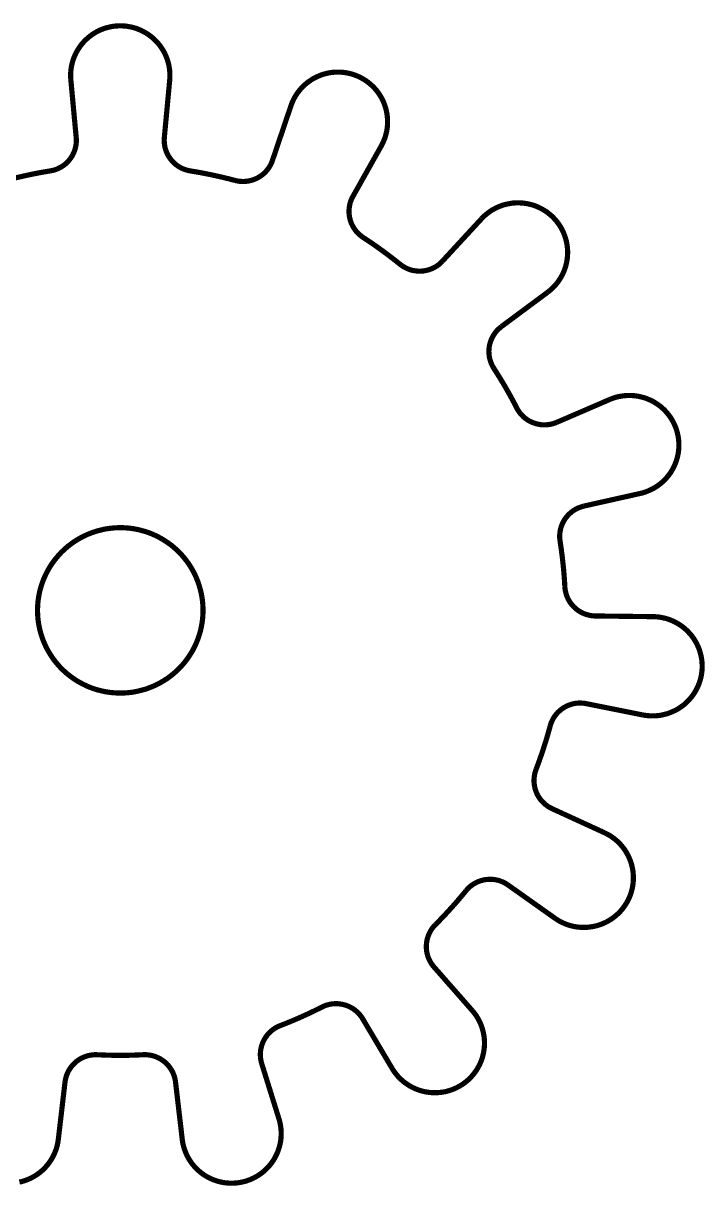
# Model space of a CAD drawing. Extents: x 1.1 to 21.8, y 1.7 to 15.4.
# Drawn here: x 6.024 to 7.321, y 13.165 to 15.379 of the extents above; entities that cross this region are included whole.
import ezdxf

# ---------------------------------------------------------------- set-up
doc = ezdxf.new("R2010")
doc.units = 0
doc.layers.get('0').update_dxf_attribs({"linetype": 'CONTINUOUS'})

msp = doc.modelspace()

# ---------------------------------------------------------------- linework, layer by layer
at = {"color": 0, "const_width": 0.00985}
for points in [[(6.3024, 15.2708), (6.30268, 15.2747), (6.30279, 15.2785), (6.30279, 15.2822), (6.30257, 15.286), (6.30225, 15.2899), (6.30176, 15.2936), (6.30117, 15.2974), (6.30035, 15.301), (6.29943, 15.3047), (6.29833, 15.3083), (6.29715, 15.3119), (6.29579, 15.3154), (6.29428, 15.3189), (6.29264, 15.3224), (6.29085, 15.3257), (6.28896, 15.3289), (6.28689, 15.3321), (6.28472, 15.3353), (6.28244, 15.3383), (6.28006, 15.3412), (6.2775, 15.344), (6.2749, 15.3467), (6.27214, 15.3493), (6.26932, 15.3518), (6.26633, 15.3542), (6.26335, 15.3565), (6.26019, 15.3586), (6.257, 15.3607), (6.25369, 15.3626), (6.25032, 15.3643), (6.2469, 15.366), (6.24343, 15.3674), (6.2399, 15.3688), (6.23628, 15.37), (6.23264, 15.371), (6.229, 15.3719), (6.22526, 15.3726), (6.22151, 15.3733), (6.21778, 15.3738), (6.21397, 15.374), (6.21024, 15.3742), (6.20643, 15.3742), (6.20264, 15.374), (6.19889, 15.3738), (6.1951, 15.3733), (6.19135, 15.3726), (6.18767, 15.3719), (6.18397, 15.371), (6.18033, 15.37), (6.17676, 15.3688), (6.17318, 15.3674), (6.16971, 15.366), (6.16629, 15.3643), (6.16292, 15.3626), (6.15967, 15.3607), (6.15642, 15.3586), (6.15332, 15.3565), (6.15028, 15.3542), (6.14735, 15.3518), (6.14447, 15.3493), (6.14176, 15.3467), (6.13911, 15.344), (6.13661, 15.3412), (6.13417, 15.3383), (6.13189, 15.3353), (6.12972, 15.3321), (6.12771, 15.3289), (6.12576, 15.3257), (6.12403, 15.3224), (6.12235, 15.3189), (6.12088, 15.3154), (6.11947, 15.3119), (6.11828, 15.3083), (6.11719, 15.3047), (6.11626, 15.301), (6.1155, 15.2974), (6.11486, 15.2936), (6.11436, 15.2899), (6.11404, 15.286), (6.11388, 15.2822), (6.11382, 15.2785), (6.11399, 15.2747), (6.11426, 15.2708)], [(6.70503, 15.1453), (6.70682, 15.1486), (6.7085, 15.1521), (6.71001, 15.1556), (6.71137, 15.159), (6.71262, 15.1626), (6.71371, 15.1662), (6.71463, 15.17), (6.71544, 15.1736), (6.7161, 15.1774), (6.71658, 15.1811), (6.7169, 15.185), (6.71712, 15.1887), (6.71712, 15.1925), (6.71701, 15.1963), (6.71674, 15.2001), (6.71636, 15.2039), (6.71582, 15.2076), (6.71506, 15.2112), (6.71419, 15.215), (6.71322, 15.2186), (6.71203, 15.2222), (6.71072, 15.2258), (6.70931, 15.2293), (6.70774, 15.2328), (6.706, 15.2361), (6.70415, 15.2394), (6.70215, 15.2426), (6.70008, 15.2458), (6.69786, 15.2489), (6.69547, 15.2518), (6.69299, 15.2547), (6.69043, 15.2575), (6.68772, 15.2601), (6.68494, 15.2626), (6.68201, 15.2651), (6.67904, 15.2674), (6.67594, 15.2696), (6.67279, 15.2717), (6.66954, 15.2736), (6.66624, 15.2754), (6.66282, 15.2771), (6.65935, 15.2787), (6.65582, 15.28), (6.65229, 15.2814), (6.64865, 15.2825), (6.64497, 15.2835), (6.64128, 15.2842), (6.63758, 15.285), (6.63379, 15.2854), (6.63004, 15.2858), (6.62625, 15.286), (6.62244, 15.2861), (6.61871, 15.286), (6.6149, 15.2858), (6.61111, 15.2854), (6.60736, 15.2849), (6.60368, 15.2842), (6.59999, 15.2833), (6.59631, 15.2824), (6.59267, 15.2813), (6.58914, 15.28), (6.58561, 15.2785), (6.58214, 15.2769), (6.57878, 15.2753), (6.57547, 15.2735), (6.57221, 15.2715), (6.56907, 15.2694), (6.56597, 15.2672), (6.56299, 15.2649), (6.56011, 15.2624), (6.55729, 15.2599), (6.55464, 15.2572), (6.55208, 15.2544), (6.54958, 15.2515), (6.54725, 15.2485), (6.54503, 15.2456), (6.54292, 15.2424), (6.54096, 15.239), (6.53911, 15.2358), (6.53743, 15.2324), (6.53586, 15.2289), (6.53444, 15.2254), (6.53315, 15.2218)], [(6.1244, 15.1617), (6.11426, 15.2708)], [(6.29221, 15.1617), (6.3024, 15.2708)], [(6.49799, 15.1179), (6.53315, 15.2218)], [(6.07493, 15.0979), (6.0779, 15.0985), (6.08089, 15.0992), (6.08388, 15.1), (6.08675, 15.101), (6.08957, 15.1022), (6.09233, 15.1035), (6.09506, 15.105), (6.09765, 15.1065), (6.10021, 15.1083), (6.1026, 15.1101), (6.10499, 15.1121), (6.10721, 15.1142), (6.10932, 15.1164), (6.11133, 15.1188), (6.11317, 15.1212), (6.11496, 15.1238), (6.11654, 15.1262), (6.11806, 15.129), (6.11936, 15.1318), (6.12056, 15.1346), (6.12164, 15.1375), (6.1225, 15.1404), (6.12326, 15.1433), (6.12386, 15.1464), (6.12429, 15.1494), (6.12457, 15.1525), (6.12468, 15.1556), (6.12462, 15.1586), (6.1244, 15.1617)], [(6.29221, 15.1617), (6.29199, 15.1586), (6.29194, 15.1556), (6.2921, 15.1525), (6.29237, 15.1494), (6.29281, 15.1464), (6.29335, 15.1433), (6.29411, 15.1404), (6.29503, 15.1375), (6.29606, 15.1346), (6.29725, 15.1318), (6.29861, 15.129), (6.30007, 15.1262), (6.30171, 15.1238), (6.30344, 15.1212), (6.30533, 15.1188), (6.30735, 15.1164), (6.30946, 15.1142), (6.31168, 15.1121), (6.31401, 15.1101), (6.31646, 15.1083), (6.31896, 15.1065), (6.32161, 15.105), (6.32428, 15.1035), (6.32704, 15.1022), (6.32992, 15.101), (6.33279, 15.1), (6.33572, 15.0992), (6.33871, 15.0985), (6.34174, 15.0979)], [(6.65132, 15.0496), (6.70503, 15.1453)], [(6.42681, 15.0797), (6.42979, 15.079), (6.43283, 15.0785), (6.43587, 15.0781), (6.43892, 15.0779), (6.442, 15.0778), (6.44504, 15.0779), (6.44814, 15.0781), (6.45111, 15.0785), (6.45415, 15.079), (6.45714, 15.0797), (6.46007, 15.0806), (6.463, 15.0817), (6.46582, 15.0828), (6.46858, 15.084), (6.47131, 15.0856), (6.4739, 15.0871), (6.47646, 15.0888), (6.47889, 15.0907), (6.48122, 15.0926), (6.48351, 15.0947), (6.48562, 15.0969), (6.48763, 15.0993), (6.48953, 15.1017), (6.49126, 15.1042), (6.49289, 15.1068), (6.49442, 15.1094), (6.49576, 15.1122), (6.49696, 15.115), (6.49799, 15.1179)], [(6.07493, 15.0979), (6.06418, 15.0961), (6.05344, 15.0942), (6.04281, 15.0921), (6.03212, 15.0899), (6.02149, 15.0875), (6.0109, 15.0851), (6.00032, 15.0825), (5.98981, 15.0797)], [(6.42681, 15.0797), (6.41629, 15.0825), (6.40576, 15.0851), (6.39513, 15.0875), (6.3845, 15.0899), (6.37386, 15.0921), (6.36317, 15.0942), (6.35249, 15.0961), (6.34174, 15.0979)], [(6.65132, 15.0496), (6.64985, 15.0469), (6.6486, 15.0442), (6.64746, 15.0414), (6.64643, 15.0385), (6.64561, 15.0354), (6.64492, 15.0325), (6.64437, 15.0294), (6.64399, 15.0264), (6.64378, 15.0233), (6.64372, 15.0203), (6.64382, 15.0172), (6.6441, 15.0142), (6.64453, 15.0111), (6.64513, 15.0082), (6.64583, 15.0051), (6.64671, 15.0022), (6.64774, 14.9993), (6.64893, 14.9965), (6.65028, 14.9938), (6.65175, 14.9911), (6.65332, 14.9885), (6.65511, 14.986), (6.65696, 14.9835), (6.65896, 14.9811), (6.66108, 14.9789), (6.66331, 14.9768), (6.66564, 14.9749), (6.66803, 14.9729), (6.67057, 14.9713)], [(7.02181, 14.8668), (7.02479, 14.8692), (7.02767, 14.8715), (7.03049, 14.8742), (7.03315, 14.8768), (7.03575, 14.8796), (7.03825, 14.8825), (7.04058, 14.8854), (7.04281, 14.8885), (7.04492, 14.8917), (7.04688, 14.8949), (7.04872, 14.8982), (7.05046, 14.9015), (7.05203, 14.905), (7.0535, 14.9085), (7.05479, 14.9121), (7.05593, 14.9157), (7.05692, 14.9193), (7.05778, 14.9231), (7.05849, 14.9267), (7.05908, 14.9306), (7.05946, 14.9343), (7.05974, 14.9381), (7.05985, 14.9418), (7.05979, 14.9456), (7.05963, 14.9494), (7.05925, 14.9532), (7.05875, 14.9569), (7.05811, 14.9607), (7.05735, 14.9643), (7.05637, 14.9681), (7.05528, 14.9717), (7.05404, 14.9751), (7.05268, 14.9787), (7.05117, 14.9822), (7.04949, 14.9856), (7.04769, 14.989), (7.04579, 14.9922), (7.04372, 14.9954), (7.04156, 14.9985), (7.03928, 15.0015), (7.03683, 15.0044), (7.03429, 15.0072), (7.03168, 15.0099), (7.02892, 15.0126), (7.02604, 15.015), (7.02311, 15.0174), (7.02007, 15.0197), (7.01693, 15.0218), (7.01372, 15.0237), (7.01042, 15.0257), (7.00706, 15.0274), (7.00364, 15.029), (7.00011, 15.0306), (6.99658, 15.0318), (6.993, 15.0331), (6.98931, 15.034), (6.98563, 15.0349), (6.98193, 15.0357), (6.97819, 15.0362), (6.97444, 15.0367), (6.97065, 15.0369), (6.96685, 15.0371), (6.96306, 15.0371), (6.95931, 15.0369), (6.95551, 15.0367), (6.95176, 15.0361), (6.94803, 15.0354), (6.94433, 15.0347), (6.94065, 15.0339), (6.93701, 15.0328), (6.93343, 15.0315), (6.9299, 15.0303), (6.92638, 15.0287), (6.92296, 15.0271), (6.91965, 15.0253), (6.91635, 15.0235), (6.91314, 15.0214), (6.91004, 15.0192), (6.90701, 15.0169), (6.90408, 15.0146), (6.90126, 15.0121), (6.89854, 15.0094), (6.89589, 15.0067)], [(6.8215, 14.926), (6.89589, 15.0067)], [(6.74094, 14.9201), (6.73247, 14.9268), (6.72385, 14.9335), (6.71517, 14.9401), (6.70643, 14.9465), (6.6976, 14.9529), (6.68864, 14.9592), (6.67964, 14.9653), (6.67057, 14.9713)], [(6.74094, 14.9201), (6.74338, 14.9182), (6.74593, 14.9165), (6.74854, 14.9149), (6.75125, 14.9135), (6.75401, 14.9121), (6.75683, 14.911), (6.75971, 14.9099), (6.76264, 14.909), (6.76563, 14.9083), (6.76867, 14.9078), (6.77171, 14.9074), (6.77474, 14.9071), (6.77783, 14.9069), (6.78087, 14.9071), (6.78396, 14.9072), (6.787, 14.9076), (6.78999, 14.9082), (6.79297, 14.9089), (6.7959, 14.9097), (6.79883, 14.9107), (6.80165, 14.9119), (6.80442, 14.9132), (6.80713, 14.9146), (6.80979, 14.9161), (6.81233, 14.9179), (6.81478, 14.9197), (6.81711, 14.9217), (6.81939, 14.9238), (6.8215, 14.926)], [(6.93375, 14.8014), (7.02181, 14.8668)], [(6.93375, 14.8014), (6.93137, 14.7993), (6.9291, 14.7974), (6.92686, 14.7953), (6.92481, 14.7931), (6.92279, 14.7907), (6.92096, 14.7882), (6.91928, 14.7857), (6.91769, 14.7831), (6.91624, 14.7803), (6.91493, 14.7775), (6.91379, 14.7747), (6.91276, 14.7718), (6.91194, 14.7689), (6.91124, 14.7658), (6.91069, 14.7629), (6.91032, 14.7599), (6.91004, 14.7568), (6.91, 14.7538), (6.9101, 14.7507), (6.91038, 14.7476), (6.91075, 14.7446), (6.91135, 14.7415), (6.91206, 14.7386), (6.91292, 14.7356), (6.91396, 14.7328), (6.9151, 14.7299), (6.91644, 14.7272), (6.91792, 14.7244), (6.91949, 14.7218)], [(6.963, 14.6465), (6.95801, 14.6561), (6.95285, 14.6657), (6.9476, 14.6753), (6.94222, 14.6847), (6.93674, 14.694), (6.9311, 14.7033), (6.92535, 14.7126), (6.91949, 14.7218)], [(7.03896, 14.619), (7.13976, 14.6625)], [(7.19792, 14.4836), (7.20156, 14.4844), (7.20518, 14.4856), (7.20882, 14.4868), (7.21235, 14.4881), (7.21582, 14.4896), (7.21924, 14.4913), (7.2226, 14.4929), (7.22592, 14.4949), (7.22911, 14.4968), (7.23221, 14.499), (7.23525, 14.5012), (7.23817, 14.5036), (7.24104, 14.5062), (7.24376, 14.5088), (7.24642, 14.5115), (7.24892, 14.5143), (7.25136, 14.5172), (7.25364, 14.5203), (7.25581, 14.5233), (7.25782, 14.5265), (7.25971, 14.5299), (7.2615, 14.5332), (7.26313, 14.5367), (7.26465, 14.5401), (7.266, 14.5436), (7.26725, 14.5472), (7.26828, 14.5508), (7.26921, 14.5546), (7.27001, 14.5582), (7.27061, 14.5619), (7.27111, 14.5657), (7.27143, 14.5694), (7.2716, 14.5732), (7.27165, 14.5771), (7.27149, 14.5808), (7.27121, 14.5846), (7.27083, 14.5883), (7.27024, 14.5921), (7.26947, 14.5958), (7.26861, 14.5994), (7.26758, 14.6032), (7.26644, 14.6068), (7.26508, 14.6104), (7.26361, 14.6139), (7.26204, 14.6172), (7.26031, 14.6206), (7.25846, 14.6239), (7.25646, 14.6272), (7.25435, 14.6303), (7.25211, 14.6333), (7.24972, 14.6363), (7.24724, 14.6392), (7.24468, 14.6419), (7.24197, 14.6446), (7.23915, 14.6471), (7.23622, 14.6496), (7.23324, 14.6518), (7.23014, 14.654), (7.22694, 14.6561), (7.22368, 14.6581), (7.22038, 14.6599), (7.21696, 14.6615), (7.21349, 14.6629), (7.20996, 14.6644), (7.20638, 14.6657), (7.20275, 14.6667), (7.19911, 14.6676), (7.19542, 14.6685), (7.19168, 14.6692), (7.18793, 14.6696), (7.18414, 14.67), (7.18039, 14.6701), (7.1766, 14.6703), (7.17279, 14.6701), (7.169, 14.6699), (7.16525, 14.6694), (7.16151, 14.6689), (7.15776, 14.6682), (7.15408, 14.6674), (7.15044, 14.6664), (7.14681, 14.6653), (7.14324, 14.6639), (7.13976, 14.6625)], [(6.963, 14.6465), (6.96446, 14.6437), (6.9661, 14.6411), (6.96783, 14.6386), (6.96967, 14.6361), (6.97168, 14.6339), (6.97379, 14.6317), (6.97597, 14.6294), (6.97831, 14.6275), (6.98074, 14.6257), (6.98329, 14.6239), (6.98589, 14.6222), (6.98856, 14.6208), (6.99132, 14.6196), (6.99414, 14.6183), (6.99701, 14.6174), (6.99994, 14.6164), (7.00293, 14.6157), (7.00597, 14.6151), (7.009, 14.6146), (7.01204, 14.6143), (7.01514, 14.6143), (7.01818, 14.6143), (7.02121, 14.6146), (7.02431, 14.6149), (7.02729, 14.6154), (7.03028, 14.6161), (7.03321, 14.6169), (7.03614, 14.6179), (7.03896, 14.619)], [(7.09082, 14.4596), (7.19792, 14.4836)], [(7.09082, 14.4596), (7.08789, 14.4588), (7.08496, 14.4578), (7.08203, 14.4568), (7.07921, 14.4556), (7.0765, 14.4543), (7.07379, 14.4528), (7.07118, 14.4511), (7.06868, 14.4494), (7.06625, 14.4475), (7.06396, 14.4454), (7.06174, 14.4433), (7.05968, 14.4411), (7.05767, 14.4387), (7.05583, 14.4364), (7.0541, 14.4337), (7.05251, 14.4311), (7.05106, 14.4285), (7.04975, 14.4257), (7.04861, 14.4229), (7.04758, 14.42), (7.04671, 14.4171), (7.04601, 14.414), (7.04546, 14.411), (7.04508, 14.4081), (7.04482, 14.405), (7.04476, 14.4018), (7.04482, 14.3987), (7.04508, 14.3958), (7.04546, 14.3928)], [(7.05453, 14.3061), (7.05393, 14.3171), (7.05311, 14.3279), (7.05219, 14.3388), (7.05111, 14.3496), (7.04992, 14.3604), (7.04856, 14.3711), (7.0471, 14.3819), (7.04546, 14.3928)], [(7.05453, 14.3061), (7.05479, 14.3031), (7.05518, 14.3001), (7.05578, 14.2971), (7.05647, 14.2942), (7.05735, 14.2911), (7.05838, 14.2882), (7.05951, 14.2854), (7.06082, 14.2826), (7.06228, 14.28), (7.06386, 14.2774), (7.0656, 14.2749), (7.06743, 14.2724), (7.06944, 14.27), (7.07156, 14.2678), (7.07374, 14.2657), (7.07607, 14.2636), (7.0785, 14.2618), (7.081, 14.26), (7.08361, 14.2585), (7.08632, 14.2569), (7.08908, 14.2556), (7.0919, 14.2544), (7.09478, 14.2533), (7.09771, 14.2525), (7.10064, 14.2517), (7.10368, 14.2511), (7.10672, 14.2507), (7.10975, 14.2504), (7.11285, 14.2503)], [(7.11285, 14.2503), (7.22254, 14.249)], [(7.2029, 14.0618), (7.2066, 14.0612), (7.21035, 14.0607), (7.21414, 14.0603), (7.21793, 14.06), (7.22168, 14.06), (7.22547, 14.0601), (7.22928, 14.0603), (7.23307, 14.0607), (7.23676, 14.0612), (7.2405, 14.0619), (7.24419, 14.0628), (7.24789, 14.0638), (7.25146, 14.0649), (7.25504, 14.0663), (7.25857, 14.0676), (7.26199, 14.0692), (7.2654, 14.0708), (7.26872, 14.0726), (7.27197, 14.0747), (7.27513, 14.0767), (7.27821, 14.0789), (7.28119, 14.0812), (7.28407, 14.0838), (7.28683, 14.0863), (7.2895, 14.089), (7.2921, 14.0918), (7.29454, 14.0947), (7.29688, 14.0976), (7.2991, 14.1007), (7.30122, 14.1039), (7.30317, 14.1071), (7.30501, 14.1104), (7.30669, 14.1138), (7.30826, 14.1172), (7.30968, 14.1208), (7.31099, 14.1243), (7.31213, 14.1279), (7.3131, 14.1315), (7.31396, 14.1353), (7.31467, 14.139), (7.31521, 14.1428), (7.3156, 14.1465), (7.31586, 14.1503), (7.31592, 14.154), (7.31586, 14.1579), (7.31565, 14.1617), (7.31532, 14.1654), (7.31478, 14.1692), (7.31413, 14.1729), (7.31332, 14.1765), (7.31233, 14.1803), (7.31125, 14.1839), (7.31, 14.1875), (7.3086, 14.191), (7.30707, 14.1944), (7.30539, 14.1979), (7.3036, 14.2011), (7.30165, 14.2044), (7.29958, 14.2076), (7.29742, 14.2107), (7.29508, 14.2138), (7.29264, 14.2165), (7.2901, 14.2194), (7.28743, 14.2221), (7.28467, 14.2247), (7.28185, 14.2272), (7.27886, 14.2296), (7.27582, 14.2318), (7.27268, 14.2339), (7.26942, 14.2358), (7.26617, 14.2378), (7.26281, 14.2394), (7.25933, 14.2411), (7.25586, 14.2425), (7.25228, 14.2438), (7.24869, 14.245), (7.24501, 14.246), (7.24132, 14.2468), (7.23763, 14.2476), (7.23389, 14.2482), (7.23014, 14.2486), (7.22635, 14.2489), (7.22254, 14.249)], [(7.09526, 14.0833), (7.09229, 14.0839), (7.08919, 14.0843), (7.08615, 14.0844), (7.08311, 14.0846), (7.08003, 14.0844), (7.07699, 14.0842), (7.07394, 14.0838), (7.0709, 14.0832), (7.06799, 14.0824), (7.06506, 14.0815), (7.06212, 14.0804), (7.05931, 14.0793), (7.05658, 14.0779), (7.05388, 14.0764), (7.05126, 14.0749), (7.04878, 14.0731), (7.04633, 14.0713), (7.044, 14.0692), (7.04178, 14.0671), (7.03965, 14.0649), (7.03771, 14.0625), (7.03586, 14.0601), (7.03413, 14.0575), (7.0325, 14.055), (7.03103, 14.0522), (7.02974, 14.0494), (7.02854, 14.0467), (7.0275, 14.0438), (7.02664, 14.0408)], [(7.09526, 14.0833), (7.2029, 14.0618)], [(6.99978, 13.9581), (7.00358, 13.9682), (7.00726, 13.9785), (7.01085, 13.9888), (7.01426, 13.9992), (7.01758, 14.0094), (7.02072, 14.0199), (7.02376, 14.0303), (7.02664, 14.0408)], [(6.99978, 13.9581), (6.99875, 13.9551), (6.99789, 13.9522), (6.99718, 13.9493), (6.99658, 13.9463), (6.99621, 13.9432), (6.99599, 13.9401), (6.99588, 13.9371), (6.99593, 13.934), (6.99621, 13.931), (6.99658, 13.9279), (6.99713, 13.9249), (6.99783, 13.9219), (6.99869, 13.919), (6.99968, 13.9161), (7.00082, 13.9132), (7.00217, 13.9104), (7.00358, 13.9078), (7.00515, 13.9051), (7.00689, 13.9026), (7.00874, 13.9001), (7.01069, 13.8978), (7.01281, 13.8956), (7.01503, 13.8935), (7.01731, 13.8914), (7.01975, 13.8896), (7.02225, 13.8878), (7.02485, 13.8861), (7.0275, 13.8847), (7.03028, 13.8833)], [(7.03028, 13.8833), (7.12999, 13.8375)], [(7.03592, 13.6745), (7.03907, 13.6724), (7.04226, 13.6704), (7.04557, 13.6685), (7.04893, 13.6668), (7.05236, 13.6652), (7.05583, 13.6637), (7.0594, 13.6624), (7.06299, 13.6612), (7.06663, 13.6602), (7.07032, 13.6593), (7.07406, 13.6586), (7.07781, 13.658), (7.08154, 13.6576), (7.08535, 13.6573), (7.08908, 13.6572), (7.09289, 13.6572), (7.09668, 13.6573), (7.10042, 13.6577), (7.10422, 13.6582), (7.10796, 13.6588), (7.11165, 13.6596), (7.11535, 13.6604), (7.11897, 13.6615), (7.12256, 13.6627), (7.12608, 13.6641), (7.12956, 13.6656), (7.13297, 13.6672), (7.13633, 13.669), (7.1396, 13.6709), (7.14279, 13.6729), (7.14594, 13.6751), (7.14893, 13.6774), (7.15186, 13.6797), (7.15468, 13.6823), (7.15744, 13.6849), (7.16004, 13.6876), (7.16254, 13.6905), (7.16493, 13.6934), (7.16721, 13.6965), (7.16938, 13.6995), (7.17139, 13.7028), (7.17329, 13.7061), (7.17507, 13.7094), (7.17671, 13.7128), (7.17817, 13.7163), (7.17953, 13.7198), (7.18072, 13.7234), (7.18181, 13.7271), (7.18267, 13.7307), (7.18343, 13.7344), (7.18408, 13.7382), (7.18451, 13.742), (7.18485, 13.7457), (7.185, 13.7495), (7.185, 13.7533), (7.18485, 13.7571), (7.18457, 13.7608), (7.18414, 13.7646), (7.18354, 13.7683), (7.18278, 13.7721), (7.18192, 13.7758), (7.18083, 13.7794), (7.17969, 13.783), (7.17833, 13.7865), (7.17686, 13.79), (7.17529, 13.7935), (7.1735, 13.7968), (7.17165, 13.8001), (7.16965, 13.8033), (7.16749, 13.8065), (7.16525, 13.8095), (7.16287, 13.8124), (7.16038, 13.8153), (7.15776, 13.818), (7.15506, 13.8207), (7.15224, 13.8232), (7.14931, 13.8256), (7.14632, 13.8279), (7.14318, 13.8301), (7.14003, 13.8321), (7.13672, 13.834), (7.1334, 13.8358), (7.12999, 13.8375)], [(6.94635, 13.738), (6.94385, 13.7397), (6.94119, 13.7413), (6.93847, 13.7427), (6.93571, 13.744), (6.93283, 13.7451), (6.92996, 13.7462), (6.92703, 13.747), (6.92404, 13.7477), (6.92101, 13.7482), (6.91797, 13.7486), (6.91493, 13.7488), (6.91183, 13.7489), (6.90881, 13.7487), (6.90571, 13.7485), (6.90267, 13.7481), (6.89968, 13.7475), (6.89671, 13.7467), (6.89378, 13.7459), (6.8909, 13.7448), (6.88803, 13.7437), (6.88531, 13.7423), (6.8826, 13.7409), (6.87999, 13.7393), (6.87744, 13.7375), (6.87506, 13.7357), (6.87272, 13.7337), (6.8705, 13.7316), (6.86838, 13.7293), (6.86638, 13.727)], [(6.80817, 13.6624), (6.81581, 13.6701), (6.82335, 13.678), (6.83074, 13.6859), (6.83811, 13.694), (6.84532, 13.702), (6.85243, 13.7103), (6.85949, 13.7186), (6.86638, 13.727)], [(6.94635, 13.738), (7.03592, 13.6745)], [(6.80817, 13.6624), (6.80604, 13.6601), (6.80404, 13.6578), (6.80219, 13.6554), (6.80046, 13.6528), (6.79883, 13.6502), (6.79736, 13.6475), (6.79606, 13.6448), (6.79486, 13.6419), (6.79383, 13.6391), (6.79297, 13.6361), (6.79221, 13.6331), (6.79167, 13.6301), (6.79124, 13.6271), (6.79101, 13.624), (6.7909, 13.621), (6.79096, 13.6179), (6.79118, 13.6149), (6.79156, 13.6118), (6.7921, 13.6088), (6.79281, 13.6058), (6.79362, 13.6029), (6.79465, 13.5999), (6.79579, 13.5971), (6.7971, 13.5943), (6.7985, 13.5916), (6.80007, 13.589), (6.80181, 13.5864), (6.80365, 13.584), (6.80561, 13.5817)], [(6.80561, 13.5817), (6.87804, 13.4992)], [(6.51281, 13.4701), (6.52294, 13.4741), (6.53299, 13.4782), (6.54303, 13.4824), (6.553, 13.4868), (6.56293, 13.4913), (6.57275, 13.4959), (6.58257, 13.5007), (6.59229, 13.5055)], [(6.66982, 13.483), (6.66824, 13.4856), (6.66644, 13.4881), (6.66456, 13.4905), (6.66254, 13.4928), (6.66043, 13.495), (6.65815, 13.4971), (6.65582, 13.4991), (6.65338, 13.5009), (6.65082, 13.5027), (6.64822, 13.5042), (6.64551, 13.5057), (6.64268, 13.507), (6.63986, 13.5081), (6.63699, 13.5092), (6.634, 13.51), (6.63103, 13.5107), (6.62804, 13.5112), (6.625, 13.5116), (6.62196, 13.5119), (6.61887, 13.5119), (6.61583, 13.5118), (6.61274, 13.5116), (6.60969, 13.5112), (6.60672, 13.5106), (6.60374, 13.5099), (6.60081, 13.5091), (6.59788, 13.508), (6.59506, 13.5068), (6.59229, 13.5055)], [(6.66982, 13.483), (6.72581, 13.3886)], [(6.72581, 13.3886), (6.72781, 13.3854), (6.72993, 13.3823), (6.73221, 13.3792), (6.7346, 13.3763), (6.73708, 13.3734), (6.73964, 13.3707), (6.74235, 13.368), (6.74517, 13.3655), (6.7481, 13.363), (6.75108, 13.3607), (6.75418, 13.3586), (6.75738, 13.3565), (6.76064, 13.3545), (6.76394, 13.3528), (6.76736, 13.3511), (6.77083, 13.3496), (6.77436, 13.3482), (6.77794, 13.3469), (6.78157, 13.3459), (6.78521, 13.3449), (6.7889, 13.3441), (6.79264, 13.3435), (6.79639, 13.3429), (6.80018, 13.3426), (6.80399, 13.3424), (6.80778, 13.3423), (6.81153, 13.3424), (6.81532, 13.3427), (6.81907, 13.3431), (6.82281, 13.3436), (6.82656, 13.3443), (6.83024, 13.3452), (6.83388, 13.3462), (6.83751, 13.3474), (6.84104, 13.3487), (6.84457, 13.3501), (6.84804, 13.3517), (6.8514, 13.3534), (6.85471, 13.3552), (6.85792, 13.3572), (6.86111, 13.3593), (6.86415, 13.3615), (6.86714, 13.3639), (6.87001, 13.3663), (6.87278, 13.3689), (6.87543, 13.3716), (6.87799, 13.3744), (6.88043, 13.3773), (6.88276, 13.3803), (6.88499, 13.3834), (6.8871, 13.3865), (6.889, 13.3898), (6.89085, 13.3931), (6.89253, 13.3965), (6.8941, 13.3999), (6.89551, 13.4034), (6.89675, 13.407), (6.89789, 13.4106), (6.89887, 13.4143), (6.89968, 13.418), (6.90039, 13.4217), (6.90088, 13.4255), (6.90126, 13.4293), (6.90153, 13.433), (6.90158, 13.4368), (6.90153, 13.4406), (6.90126, 13.4444), (6.90093, 13.4481), (6.90039, 13.4519), (6.89968, 13.4556), (6.89887, 13.4593), (6.89789, 13.4629), (6.89681, 13.4666), (6.89551, 13.4702), (6.8941, 13.4737), (6.89258, 13.4772), (6.8909, 13.4805), (6.88906, 13.4838), (6.8871, 13.4871), (6.88504, 13.4902), (6.88282, 13.4933), (6.88049, 13.4963), (6.87804, 13.4992)], [(6.51281, 13.4701), (6.50999, 13.469), (6.50722, 13.4676), (6.5045, 13.4662), (6.5019, 13.4646), (6.49935, 13.4628), (6.49696, 13.461), (6.49463, 13.459), (6.49235, 13.4569), (6.49024, 13.4546), (6.48828, 13.4524), (6.48639, 13.4499), (6.48465, 13.4474), (6.48301, 13.4448), (6.48156, 13.4421), (6.48019, 13.4393), (6.479, 13.4365), (6.47797, 13.4337), (6.47711, 13.4307), (6.47635, 13.4277), (6.47575, 13.4247), (6.47532, 13.4217), (6.4751, 13.4186), (6.47499, 13.4156), (6.47504, 13.4125), (6.47521, 13.4094), (6.47558, 13.4064), (6.47613, 13.4034), (6.47683, 13.4004), (6.47765, 13.3975)], [(6.16482, 13.4147), (6.16174, 13.4147), (6.15869, 13.4147), (6.15565, 13.4144), (6.15261, 13.414), (6.14958, 13.4135), (6.1466, 13.4128), (6.14367, 13.4119), (6.14074, 13.4109), (6.13792, 13.4097), (6.13514, 13.4084), (6.13243, 13.407), (6.12983, 13.4053), (6.12728, 13.4037), (6.12483, 13.4018), (6.1225, 13.3998), (6.12028, 13.3977), (6.11817, 13.3955), (6.11615, 13.3932), (6.11426, 13.3907), (6.11253, 13.3882), (6.11089, 13.3856), (6.10938, 13.383), (6.10807, 13.3802), (6.10688, 13.3774), (6.10579, 13.3745), (6.10493, 13.3716), (6.10417, 13.3686), (6.10357, 13.3656), (6.10314, 13.3626)], [(6.16482, 13.4147), (6.17567, 13.4142), (6.18658, 13.4138), (6.19743, 13.4136), (6.20833, 13.4135), (6.21918, 13.4136), (6.23008, 13.4138), (6.24094, 13.4142), (6.25185, 13.4147)], [(6.31353, 13.3626), (6.3131, 13.3656), (6.3125, 13.3686), (6.31174, 13.3716), (6.31082, 13.3745), (6.30979, 13.3774), (6.3086, 13.3802), (6.30724, 13.383), (6.30578, 13.3856), (6.30414, 13.3882), (6.30236, 13.3907), (6.30051, 13.3932), (6.2985, 13.3955), (6.29633, 13.3977), (6.29411, 13.3998), (6.29178, 13.4018), (6.28933, 13.4037), (6.28678, 13.4053), (6.28418, 13.407), (6.28147, 13.4084), (6.27869, 13.4097), (6.27588, 13.4109), (6.273, 13.4119), (6.27007, 13.4128), (6.26704, 13.4135), (6.26406, 13.414), (6.26101, 13.4144), (6.25797, 13.4147), (6.25489, 13.4147), (6.25185, 13.4147)], [(6.47765, 13.3975), (6.51031, 13.2927)], [(6.10314, 13.3626), (6.09039, 13.2535)], [(6.31353, 13.3626), (6.32628, 13.2535)], [(6.32628, 13.2535), (6.32676, 13.2498), (6.32747, 13.2461), (6.32829, 13.2423), (6.32921, 13.2387), (6.33035, 13.2351), (6.3316, 13.2315), (6.33296, 13.228), (6.33453, 13.2246), (6.33621, 13.2211), (6.338, 13.2178), (6.33996, 13.2146), (6.34201, 13.2114), (6.34418, 13.2083), (6.34651, 13.2053), (6.34896, 13.2024), (6.35151, 13.1996), (6.35417, 13.1969), (6.35693, 13.1943), (6.35981, 13.1918), (6.36274, 13.1895), (6.36583, 13.1872), (6.36893, 13.1851), (6.37218, 13.1831), (6.37549, 13.1813), (6.37885, 13.1795), (6.38226, 13.178), (6.38579, 13.1765), (6.38932, 13.1752), (6.39296, 13.174), (6.3966, 13.173), (6.40028, 13.1722), (6.40403, 13.1714), (6.40771, 13.1708), (6.41151, 13.1705), (6.41525, 13.1702), (6.41906, 13.1701), (6.42285, 13.1701), (6.42665, 13.1703), (6.43044, 13.1706), (6.43419, 13.1711), (6.43793, 13.1718), (6.44163, 13.1725), (6.44526, 13.1734), (6.44889, 13.1745), (6.45247, 13.1758), (6.45606, 13.1771), (6.45953, 13.1787), (6.46289, 13.1803), (6.46625, 13.1821), (6.46951, 13.184), (6.47271, 13.186), (6.47581, 13.1882), (6.47885, 13.1905), (6.48172, 13.1929), (6.4846, 13.1955), (6.48731, 13.1981), (6.4899, 13.2008), (6.4924, 13.2037), (6.49479, 13.2066), (6.49701, 13.2096), (6.49918, 13.2128), (6.50119, 13.216), (6.50304, 13.2193), (6.50483, 13.2227), (6.5064, 13.2261), (6.50792, 13.2295), (6.50922, 13.2331), (6.51042, 13.2367), (6.51144, 13.2403), (6.51237, 13.244), (6.51313, 13.2477), (6.51372, 13.2515), (6.51417, 13.2553), (6.51443, 13.259), (6.5146, 13.2628), (6.5146, 13.2666), (6.51443, 13.2704), (6.51411, 13.2741), (6.51367, 13.2779), (6.51303, 13.2816), (6.51226, 13.2854), (6.51139, 13.2891), (6.51031, 13.2927)], [(6.01633, 13.1722), (6.02001, 13.173), (6.02371, 13.174), (6.02729, 13.1752), (6.03087, 13.1765), (6.03435, 13.178), (6.03776, 13.1795), (6.04118, 13.1813), (6.04449, 13.1831), (6.04769, 13.1851), (6.05083, 13.1872), (6.05388, 13.1895), (6.05686, 13.1918), (6.05974, 13.1943), (6.0625, 13.1969), (6.06515, 13.1996), (6.06771, 13.2024), (6.0701, 13.2053), (6.07243, 13.2083), (6.07465, 13.2114), (6.07671, 13.2146), (6.07861, 13.2178), (6.08046, 13.2211), (6.08214, 13.2246), (6.08365, 13.228), (6.08507, 13.2315), (6.08632, 13.2351), (6.0874, 13.2387), (6.08838, 13.2423), (6.08919, 13.2461), (6.08985, 13.2498), (6.09039, 13.2535)]]:
    msp.add_lwpolyline(points, dxfattribs=at)
msp.add_lwpolyline([(6.36578, 14.261), (6.36572, 14.2658), (6.3655, 14.2707), (6.36513, 14.2756), (6.36458, 14.2804), (6.36393, 14.2853), (6.36307, 14.29), (6.36214, 14.2949), (6.361, 14.2996), (6.35969, 14.3043), (6.35829, 14.309), (6.35678, 14.3136), (6.35504, 14.3182), (6.35325, 14.3226), (6.35124, 14.3271), (6.34912, 14.3315), (6.3469, 14.3358), (6.34451, 14.34), (6.34196, 14.3443), (6.33936, 14.3483), (6.33658, 14.3524), (6.33365, 14.3563), (6.33068, 14.3601), (6.32753, 14.3639), (6.32433, 14.3675), (6.32096, 14.371), (6.31749, 14.3744), (6.31392, 14.3778), (6.31028, 14.381), (6.30653, 14.3842), (6.30263, 14.3871), (6.29872, 14.3899), (6.29465, 14.3926), (6.29053, 14.3953), (6.28635, 14.3978), (6.28207, 14.4001), (6.27772, 14.4024), (6.27333, 14.4044), (6.26888, 14.4064), (6.26432, 14.4082), (6.25976, 14.4099), (6.25515, 14.4114), (6.25043, 14.4126), (6.24571, 14.4139), (6.241, 14.415), (6.23622, 14.416), (6.23139, 14.4168), (6.22657, 14.4174), (6.22168, 14.4179), (6.21685, 14.4182), (6.21197, 14.4185), (6.20708, 14.4185), (6.20221, 14.4183), (6.19738, 14.4181), (6.19249, 14.4176), (6.18767, 14.4171), (6.18283, 14.4164), (6.17806, 14.4156), (6.17329, 14.4144), (6.16857, 14.4133), (6.16385, 14.4121), (6.15918, 14.4106), (6.15457, 14.409), (6.15001, 14.4072), (6.14551, 14.4054), (6.14111, 14.4033), (6.13672, 14.4013), (6.13243, 14.3989), (6.12815, 14.3965), (6.12403, 14.394), (6.11996, 14.3914), (6.11594, 14.3885), (6.11203, 14.3856), (6.10824, 14.3826), (6.10449, 14.3794), (6.10092, 14.3761), (6.09739, 14.3728), (6.09397, 14.3693), (6.09071, 14.3657), (6.08751, 14.3619), (6.08442, 14.3582), (6.08149, 14.3543), (6.07867, 14.3504), (6.07596, 14.3463), (6.0734, 14.3422), (6.0709, 14.3379), (6.06863, 14.3336), (6.06646, 14.3293), (6.0644, 14.3249), (6.0625, 14.3204), (6.06071, 14.3158), (6.05908, 14.3113), (6.05761, 14.3067), (6.05626, 14.3019), (6.05507, 14.2972), (6.05404, 14.2924), (6.05311, 14.2876), (6.05236, 14.2828), (6.05176, 14.2781), (6.05132, 14.2732), (6.051, 14.2683), (6.05083, 14.2633), (6.05083, 14.2586), (6.051, 14.2538), (6.05132, 14.2488), (6.05176, 14.244), (6.05236, 14.239), (6.05311, 14.2343), (6.05404, 14.2294), (6.05507, 14.2247), (6.05626, 14.22), (6.05761, 14.2153), (6.05908, 14.2107), (6.06071, 14.2061), (6.0625, 14.2015), (6.0644, 14.1971), (6.06646, 14.1926), (6.06863, 14.1883), (6.0709, 14.184), (6.0734, 14.1799), (6.07596, 14.1757), (6.07867, 14.1717), (6.08149, 14.1676), (6.08442, 14.1637), (6.08751, 14.16), (6.09071, 14.1563), (6.09397, 14.1526), (6.09739, 14.1492), (6.10092, 14.1458), (6.10449, 14.1425), (6.10824, 14.1394), (6.11203, 14.1364), (6.11594, 14.1335), (6.11996, 14.1307), (6.12403, 14.1279), (6.12815, 14.1254), (6.13243, 14.1231), (6.13672, 14.1207), (6.14111, 14.1186), (6.14551, 14.1165), (6.15001, 14.1147), (6.15457, 14.1129), (6.15918, 14.1114), (6.16385, 14.1099), (6.16857, 14.1086), (6.17329, 14.1075), (6.17806, 14.1064), (6.18283, 14.1056), (6.18767, 14.1049), (6.19249, 14.1043), (6.19738, 14.1039), (6.20221, 14.1036), (6.20708, 14.1035), (6.21197, 14.1036), (6.21685, 14.1037), (6.22168, 14.104), (6.22657, 14.1046), (6.23139, 14.1051), (6.23622, 14.106), (6.241, 14.1069), (6.24571, 14.1081), (6.25043, 14.1093), (6.25515, 14.1106), (6.25976, 14.1121), (6.26432, 14.1139), (6.26888, 14.1156), (6.27333, 14.1175), (6.27772, 14.1196), (6.28207, 14.1218), (6.28635, 14.1242), (6.29053, 14.1267), (6.29465, 14.1293), (6.29872, 14.1319), (6.30263, 14.1349), (6.30653, 14.1379), (6.31028, 14.141), (6.31392, 14.1442), (6.31749, 14.1475), (6.32096, 14.151), (6.32433, 14.1544), (6.32753, 14.1581), (6.33068, 14.1618), (6.33365, 14.1657), (6.33658, 14.1696), (6.33936, 14.1736), (6.34196, 14.1778), (6.34451, 14.1818), (6.3469, 14.1861), (6.34912, 14.1904), (6.35124, 14.1949), (6.35325, 14.1993), (6.35504, 14.2039), (6.35678, 14.2083), (6.35829, 14.2131), (6.35969, 14.2176), (6.361, 14.2224), (6.36214, 14.2272), (6.36307, 14.2319), (6.36393, 14.2367), (6.36458, 14.2415), (6.36513, 14.2464), (6.3655, 14.2512), (6.36572, 14.2561), (6.36578, 14.261)], close=True, dxfattribs=at)

doc.saveas('drawing.dxf')
